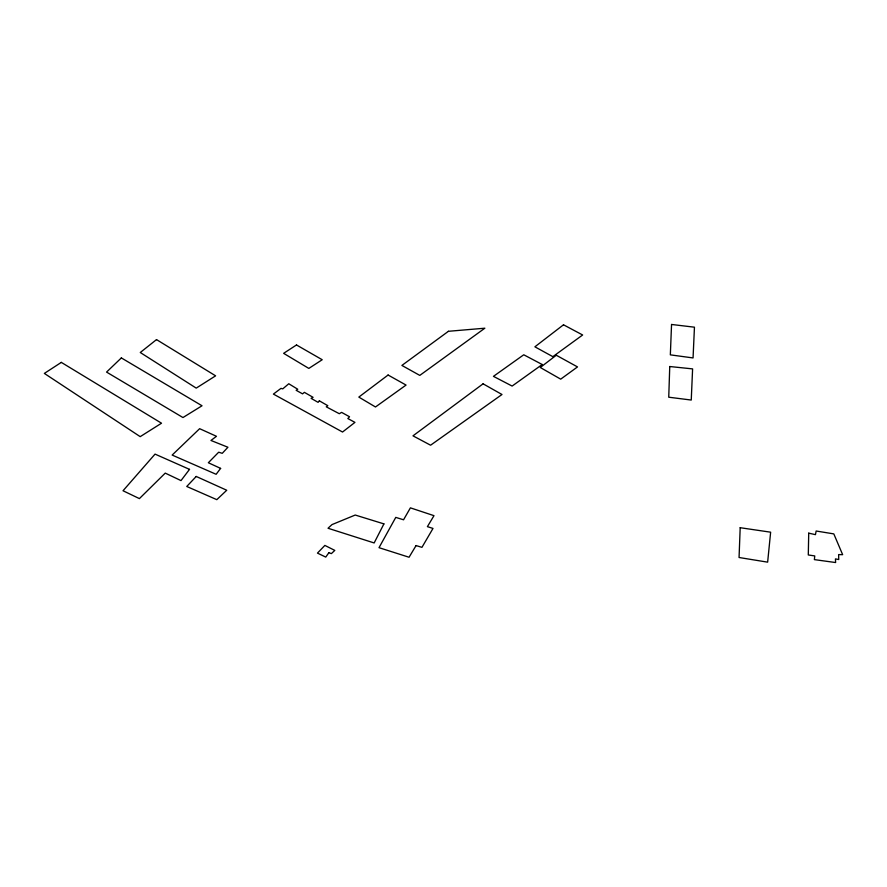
<?xml version="1.0" encoding="UTF-8"?>
<svg xmlns="http://www.w3.org/2000/svg" width="887" height="887" viewBox="0 0 887 887"><rect width="100%" height="100%" fill="white"/><g stroke="black" fill="none" stroke-linecap="round" stroke-linejoin="round"><path stroke-width="1.33" d="M416.058 545.583L409.062 557.247L379.015 547.678L395.768 517.387L403.552 519.793L410.404 507.852L433.987 515.669L427.401 526.645L433 528.43L421.946 547.346L416.014 545.56M808.722 533.154L808.29 554.963L814.754 555.927L814.377 559.619L835.621 562.535L835.443 558.899L838.747 559.509L838.625 554.586L842.65 554.674L833.813 533.896L816.151 531.014L815.452 534.65L808.722 533.154M669.752 366.519L668.743 397.21L691.25 400.048L692.603 368.892L669.752 366.519M740.19 527.71L739.059 557.502L767.643 562.158L770.637 532.189L740.19 527.71M671.548 324.465L670.339 354.855L693.057 357.938L694.454 327.192L671.548 324.465M383.916 523.884L374.159 542.955L328.024 528.253L332.004 524.594L355.232 515.037L383.916 523.884M328.889 552.668L325.762 557.091L317.468 553.111L324.875 545.416L334.798 550.395L331.35 553.643L328.889 552.668M189.519 469.367L181.003 480.599L165.248 473.115L139.403 498.605L123.027 490.755L155.048 454.111L189.519 469.367M220.619 468.391L216.129 474.29L172.156 455.064L199.642 428.687L216.472 436.304L210.951 440.462L227.926 447.248L222.249 453.335L218.69 452.204L208.345 462.748L220.619 468.391M319.364 400.835L318.078 402.332L311.093 398.352L313.089 397.332L304.385 392.353L302.534 393.85L296.147 390.291L297.744 389.238L288.774 383.761L282.742 388.872L280.991 388.362L273.407 394.094L342.537 432.024L354.944 422.378L347.837 418.531L349.533 416.757L341.595 412.377L339.311 413.719L326.25 406.811L327.824 405.703L319.364 400.835M196.227 476.463L186.747 486.475L216.805 499.658L226.739 490.245L196.227 476.463M121.353 357.916L106.562 372.085L182.966 417.544L202.025 405.769L121.353 357.916M156.511 339.599L140.279 352.505L196.227 388.118L215.608 375.833L156.511 339.599M563.5 324.797L534.894 346.817L552.845 356.663L582.648 334.987L563.5 324.797M556.271 355.243L540.294 367.495L560.706 379.148L577.515 366.919L556.271 355.243M388.096 375.024L358.825 397.088L375.489 406.978L406.058 385.069L388.096 375.024M483.082 383.816L412.987 435.839L430.583 445.207L501.998 394.504L483.082 383.816M448.434 331.294L401.889 365.433L419.795 375.401L484.856 328.201L448.434 331.294M542.223 364.513L512.121 386.067L493.449 376.354L523.762 354.778L542.223 364.513M61.314 362.384L44.35 373.416L140.201 436.648L161.523 423.21L61.314 362.384M296.502 344.965L283.629 353.336L308.831 368.415L322.214 359.734L296.502 344.965"/></g></svg>
